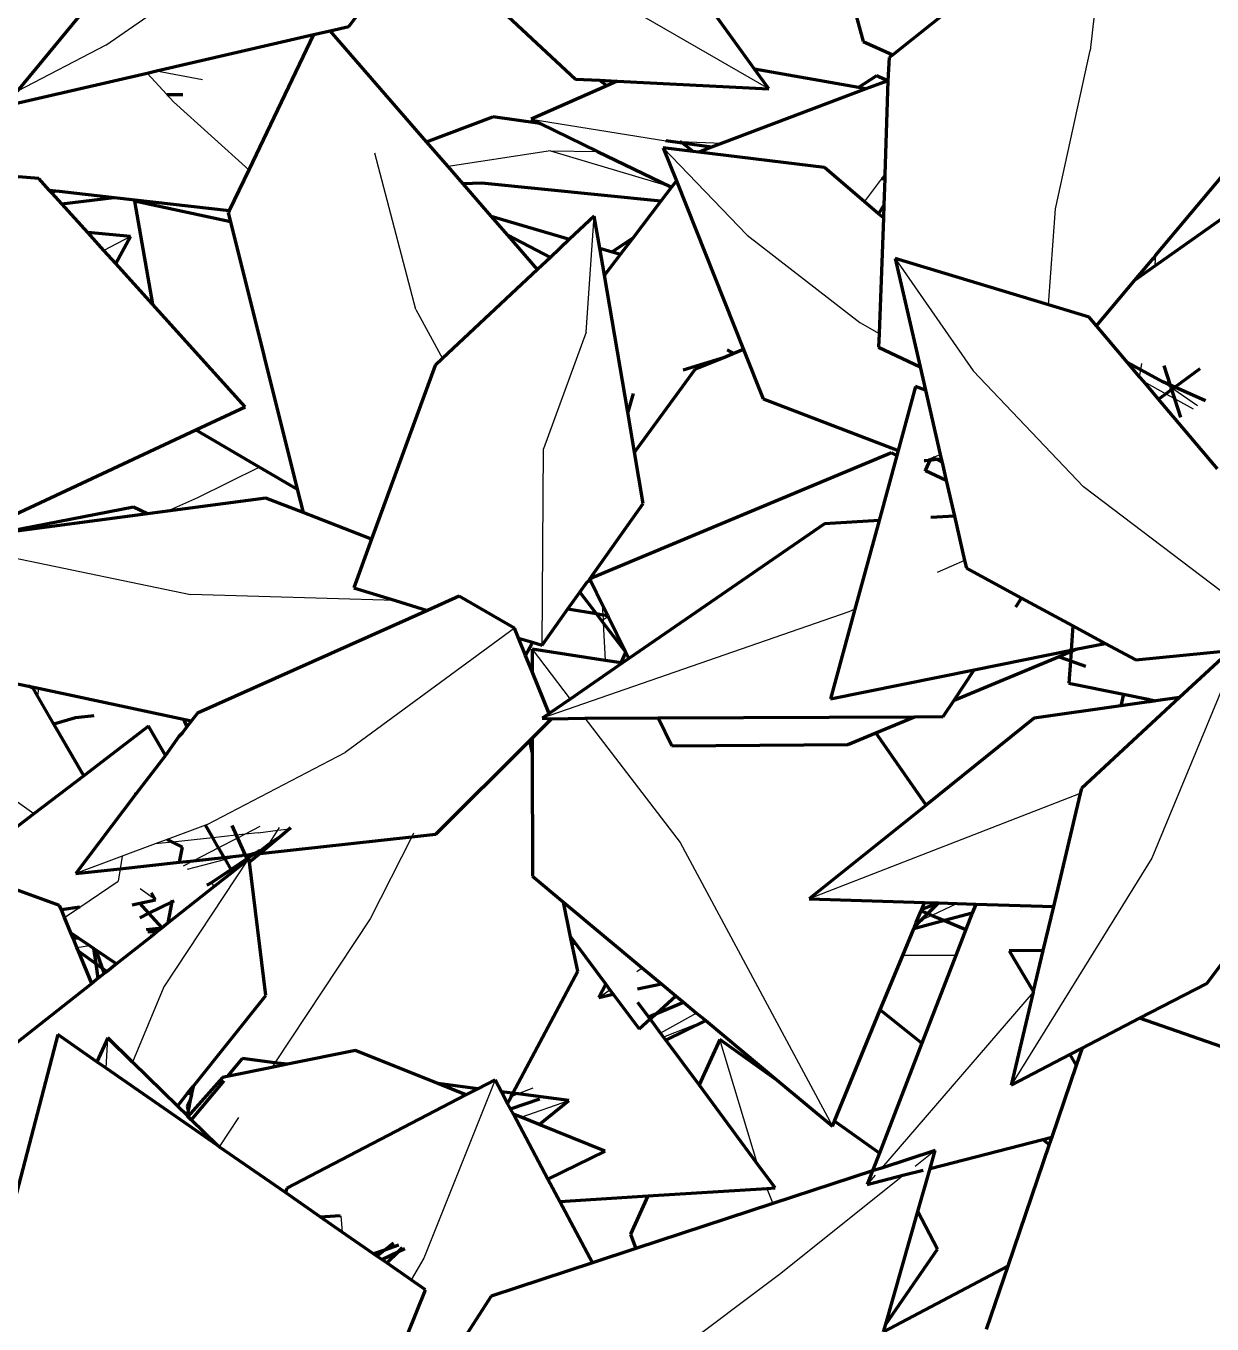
# Model space of a CAD drawing. Header units: millimetres. Extents: x 4307 to 31003, y 2809 to 20009.
# Drawn here: x 6958.9 to 7018.4, y 7961.8 to 8027 of the extents above; entities that cross this region are included whole.
import ezdxf

# ---------------------------------------------------------------- set-up
doc = ezdxf.new("R2010")
doc.units = ezdxf.units.MM
doc.layers.add('ProfileEdges', color=7, linetype='Continuous')

msp = doc.modelspace()

# ---------------------------------------------------------------- linework, layer by layer
for p, q in [((7013.211, 8034.162), (7012.251, 8025.732)), ((6962.856, 8026), (6969.477, 8030.595)), ((6996.128, 8023.809), (6989.418, 8027.67)), ((6962.856, 8026), (6958.427, 8023.693)), ((7010.515, 8017.777), (7012.251, 8025.732)), ((6964.935, 8024.6), (6965.923, 8023.521)), ((6965.408, 8024.709), (6967.705, 8024.282)), ((6965.923, 8023.521), (6966.253, 8023.16)), ((6970.029, 8019.749), (6966.253, 8023.16)), ((6984.208, 8022.281), (6990.959, 8021.205)), ((6990.959, 8021.205), (6991.674, 8021.172)), ((6991.674, 8021.172), (6993.778, 8021.073)), ((6978.422, 8012.724), (6976.365, 8020.578)), ((6985.165, 8020.689), (6980.04, 8019.903)), ((6985.165, 8020.689), (6987.532, 8020.67)), ((6985.165, 8020.689), (6991.171, 8018.907)), ((6995.035, 8016.467), (6990.83, 8020.855)), ((7000.924, 8018.142), (7001.781, 8019.277)), ((7001.781, 8019.277), (7001.952, 8019.504)), ((6960.515, 8018.668), (6960.17, 8018.563)), ((6986.954, 8011.6), (6987.371, 8017.423)), ((7010.155, 8012.965), (7010.515, 8017.777)), ((6964.095, 8016.401), (6962.763, 8015.695)), ((6995.035, 8016.467), (7000.69, 8012.08)), ((7002.463, 8015.296), (7006.383, 8009.654)), ((7015.511, 8014.924), (7015.525, 8015.273)), ((7015.525, 8015.273), (7015.532, 8015.444)), ((6978.422, 8012.724), (6979.757, 8010.272)), ((7000.69, 8012.08), (7001.657, 8011.536)), ((6986.954, 8011.6), (6984.821, 8005.743)), ((7014.787, 8009.707), (7014.835, 8010.014)), ((7006.383, 8009.654), (7011.92, 8003.839)), ((7014.731, 8009.353), (7014.787, 8009.707)), ((7014.935, 8009.112), (7016.049, 8008.5)), ((7016.296, 8008.821), (7015.902, 8009.095)), ((7016.391, 8008.755), (7016.296, 8008.821)), ((7017.635, 8007.892), (7016.391, 8008.755)), ((7016.049, 8008.5), (7016.475, 8008.266)), ((7016.475, 8008.266), (7017.419, 8007.748)), ((6984.746, 7995.885), (6984.821, 8005.743)), ((7004.351, 8005.302), (7004.725, 8005.455)), ((6970.57, 8004.82), (6967.458, 8003.28)), ((7003.929, 8005.128), (7003.954, 8005.146)), ((7003.98, 8005.149), (7004.229, 8005.252)), ((7004.229, 8005.252), (7004.351, 8005.302)), ((7022.322, 7995.914), (7011.92, 8003.839)), ((6967.458, 8003.28), (6965.963, 8002.611)), ((6958.171, 8000.277), (6967.114, 7998.429)), ((7005.948, 8000.137), (7004.581, 7999.53)), ((6987.104, 7999.11), (6987.175, 7999.133)), ((6987.104, 7999.11), (6987.208, 7999.065)), ((6977.399, 7998.118), (6967.114, 7998.429)), ((6987.768, 7997.927), (6987.796, 7997.413)), ((7000.447, 7997.693), (7000.139, 7997.555)), ((7000.139, 7997.555), (6984.758, 7992.214)), ((6987.796, 7997.413), (6987.809, 7997.166)), ((6987.809, 7997.166), (6988.062, 7997.329)), ((6987.809, 7997.166), (6987.818, 7997.011)), ((6987.818, 7997.011), (6987.919, 7995.123)), ((6983.364, 7996.733), (6974.872, 7990.502)), ((6984.228, 7995.956), (6984.144, 7996.068)), ((6984.248, 7995.684), (6986.164, 7993.182)), ((7019.886, 7996.167), (7015.342, 7985.188)), ((6959.475, 7993.721), (6959.431, 7993.343)), ((6986.899, 7992.223), (6991.675, 7985.986)), ((6967.949, 7986.89), (6974.872, 7990.502)), ((6959.256, 7987.42), (6957.257, 7988.834)), ((7011.749, 7988.442), (6998.143, 7983.144)), ((6967.861, 7986.857), (6965.932, 7986.134)), ((6967.949, 7986.89), (6967.861, 7986.857)), ((6970.59, 7986.777), (6969.851, 7986.397)), ((6970.503, 7986.467), (6971.486, 7986.591)), ((6971.048, 7985.9), (6971.486, 7986.591)), ((6971.486, 7986.591), (6971.578, 7986.735)), ((6971.486, 7986.591), (6972.072, 7986.664)), ((6965.342, 7985.907), (6963.687, 7985.293)), ((6965.932, 7986.134), (6965.342, 7985.907)), ((6966.204, 7986), (6965.342, 7985.907)), ((6968.228, 7986.22), (6966.204, 7986)), ((6969.4, 7986.348), (6968.228, 7986.22)), ((6969.467, 7986.199), (6968.521, 7985.712)), ((6969.851, 7986.397), (6969.4, 7986.348)), ((6969.851, 7986.397), (6969.467, 7986.199)), ((6970.503, 7986.467), (6969.851, 7986.397)), ((6970.918, 7985.695), (6971.048, 7985.9)), ((6978.212, 7986.268), (6976.119, 7982.144)), ((6978.303, 7986.448), (6978.212, 7986.268)), ((6991.675, 7985.986), (6999.314, 7971.746)), ((6963.687, 7985.293), (6961.348, 7984.416)), ((6963.687, 7985.293), (6963.586, 7984.662)), ((6968.521, 7985.712), (6967.268, 7985.066)), ((6969.697, 7985.333), (6968.861, 7985.12)), ((6970.517, 7985.542), (6969.853, 7985.35)), ((6970.642, 7985.574), (6970.819, 7985.612)), ((6963.586, 7984.662), (6963.486, 7984.038)), ((6969.972, 7985.088), (6965.772, 7978.735)), ((6967.268, 7985.066), (6966.739, 7984.794)), ((6968.861, 7985.12), (6966.942, 7984.632)), ((7015.342, 7985.188), (7008.28, 7973.803)), ((6961.564, 7982.733), (6963.486, 7984.038)), ((6968.305, 7983.77), (6968.177, 7983.965)), ((6965.358, 7983.103), (6964.578, 7983.654)), ((6960.793, 7982.208), (6961.564, 7982.733)), ((7005.574, 7982.915), (7004.309, 7982.324)), ((6976.119, 7982.144), (6971.344, 7974.929)), ((7003.772, 7982.074), (7003.524, 7981.958)), ((7004.309, 7982.324), (7003.772, 7982.074)), ((6965.078, 7981.322), (6965.246, 7981.351)), ((6961.411, 7980.705), (6962.042, 7980.811)), ((7005.513, 7980.314), (7002.843, 7980.307)), ((6989.499, 7979.501), (6989.778, 7979.69)), ((6965.772, 7978.735), (6964.196, 7974.962)), ((6987.589, 7978.203), (6988.156, 7978.588)), ((7009.387, 7978.475), (7001.78, 7969.642)), ((6992.501, 7977.422), (6990.697, 7976.41)), ((6992.961, 7977.038), (6990.845, 7976.21)), ((6962.875, 7974.656), (6962.964, 7976.172)), ((6995.565, 7969.841), (6993.674, 7976.09)), ((6971.344, 7974.929), (6971.183, 7974.685)), ((6982.391, 7974.073), (6978.813, 7965.119)), ((6984.286, 7973.643), (6983.556, 7973.357)), ((6983.556, 7973.357), (6983.197, 7973.217)), ((6983.696, 7972.187), (6986.097, 7973.03)), ((6969.521, 7972.173), (6968.554, 7970.712)), ((7004.475, 7970.526), (7003.465, 7969.722)), ((7002.924, 7969.291), (6996.659, 7964.3)), ((7001.468, 7969.279), (7001.069, 7968.813)), ((6996.034, 7968.619), (6996.332, 7967.853)), ((6974.659, 7967.237), (6974.727, 7966.426)), ((6978.813, 7965.119), (6978.175, 7964.032)), ((6996.659, 7964.3), (6989.831, 7959.174))]:
    msp.add_line(p, q)
at = {"layer": 'ProfileEdges', "lineweight": 211}
for p, q in [((7012.864, 8033.887), (7002.342, 8025.516)), ((6958.427, 8023.693), (6965.318, 8032.029)), ((6975.061, 8026.942), (6977.264, 8029.869)), ((6981.138, 8029.223), (6986.428, 8024.297)), ((6995.416, 8024.793), (6993.013, 8028.113)), ((7000.461, 8027.651), (7000.865, 8026.178)), ((6974.109, 8026.722), (6975.061, 8026.942)), ((6965.408, 8024.709), (6973.275, 8026.529)), ((6973.275, 8026.529), (6970.029, 8019.749)), ((6973.275, 8026.529), (6974.109, 8026.722)), ((6978.951, 8021.155), (6974.109, 8026.722)), ((7000.865, 8026.178), (7002.342, 8025.516)), ((7002.17, 8025.379), (7002.099, 8024.216)), ((7002.342, 8025.516), (7002.17, 8025.379)), ((6957.815, 8022.953), (6964.935, 8024.6)), ((6964.935, 8024.6), (6965.408, 8024.709)), ((6986.428, 8024.297), (6987.633, 8024.236)), ((7000.633, 8023.867), (6995.416, 8024.793)), ((6996.128, 8023.809), (6995.416, 8024.793)), ((7001.527, 8024.463), (7000.633, 8023.867)), ((7002.099, 8024.216), (7001.527, 8024.463)), ((6987.996, 8023.961), (6984.208, 8022.281)), ((6987.996, 8023.961), (6987.633, 8024.236)), ((6987.633, 8024.236), (6988.517, 8024.192)), ((6988.517, 8024.192), (6987.996, 8023.961)), ((6988.517, 8024.192), (6996.128, 8023.809)), ((7001.001, 8023.802), (6993.778, 8021.073)), ((7001.001, 8023.802), (7000.633, 8023.867)), ((7002.099, 8024.216), (7001.001, 8023.802)), ((7002.099, 8024.216), (7001.952, 8019.504)), ((7002.127, 8024.227), (7002.099, 8024.216)), ((6965.923, 8023.521), (6966.733, 8023.531)), ((6978.951, 8021.155), (6982.283, 8022.397)), ((6984.646, 8022.069), (6982.283, 8022.397)), ((6984.208, 8022.281), (6984.646, 8022.069)), ((6984.646, 8022.069), (6987.532, 8020.67)), ((6980.04, 8019.903), (6978.951, 8021.155)), ((6991.787, 8021.086), (6990.959, 8021.205)), ((6991.787, 8021.086), (6991.674, 8021.172)), ((6992.335, 8020.671), (6991.787, 8021.086)), ((6993.252, 8020.875), (6991.787, 8021.086)), ((6993.778, 8021.073), (6993.252, 8020.875)), ((6987.532, 8020.67), (6991.171, 8018.907)), ((6992.335, 8020.671), (6990.83, 8020.855)), ((6990.83, 8020.855), (6991.492, 8019.189)), ((6992.619, 8020.636), (6992.335, 8020.671)), ((6993.252, 8020.875), (6992.619, 8020.636)), ((6998.925, 8019.864), (6992.619, 8020.636)), ((7015.532, 8015.444), (7020.213, 8021.035)), ((6970.029, 8019.749), (6969.051, 8017.708)), ((6980.793, 8019.037), (6980.04, 8019.903)), ((7000.924, 8018.142), (6998.925, 8019.864)), ((6959.495, 8019.309), (6956.417, 8019.564)), ((6960.024, 8018.724), (6959.495, 8019.309)), ((6991.492, 8019.189), (6991.248, 8018.87)), ((6991.492, 8019.189), (6994.858, 8010.719)), ((7001.945, 8019.309), (7001.781, 8019.277)), ((7001.945, 8019.309), (7001.895, 8017.961)), ((7001.952, 8019.504), (7001.945, 8019.309)), ((6960.024, 8018.724), (6960.515, 8018.668)), ((6960.17, 8018.563), (6960.024, 8018.724)), ((6960.654, 8018.028), (6960.17, 8018.563)), ((6960.515, 8018.668), (6963.284, 8018.357)), ((6981.73, 8019.071), (6980.793, 8019.037)), ((6982.198, 8017.422), (6980.793, 8019.037)), ((6990.713, 8018.169), (6981.73, 8019.071)), ((6991.248, 8018.87), (6990.713, 8018.169)), ((6991.171, 8018.907), (6991.248, 8018.87)), ((7021.243, 8018.982), (7015.511, 8014.924)), ((6960.654, 8018.028), (6963.284, 8018.357)), ((6961.951, 8016.593), (6960.654, 8018.028)), ((6963.284, 8018.357), (6969.051, 8017.708)), ((6964.295, 8018.168), (6965.207, 8012.992)), ((6969.111, 8017.132), (6964.295, 8018.168)), ((6990.713, 8018.169), (6989.303, 8016.32)), ((7001.637, 8017.527), (7000.924, 8018.142)), ((7001.895, 8017.961), (7001.637, 8017.527)), ((7001.895, 8017.961), (7001.872, 8017.325)), ((6969.051, 8017.708), (6968.996, 8017.592)), ((6968.996, 8017.592), (6969.111, 8017.132)), ((6969.111, 8017.132), (6972.464, 8003.711)), ((6982.198, 8017.422), (6986.133, 8016.26)), ((6983.027, 8016.469), (6982.198, 8017.422)), ((6987.371, 8017.423), (6986.133, 8016.26)), ((6987.645, 8015.814), (6987.371, 8017.423)), ((7001.872, 8017.325), (7001.637, 8017.527)), ((7001.872, 8017.325), (7001.657, 8011.536)), ((6964.095, 8016.401), (6961.951, 8016.593)), ((6962.763, 8015.695), (6961.951, 8016.593)), ((6963.357, 8015.038), (6964.095, 8016.401)), ((6985.164, 8015.35), (6983.027, 8016.469)), ((6984.524, 8014.748), (6983.027, 8016.469)), ((6986.133, 8016.26), (6985.164, 8015.35)), ((6989.303, 8016.32), (6988.267, 8015.63)), ((6989.303, 8016.32), (6988.683, 8015.507)), ((6963.357, 8015.038), (6962.763, 8015.695)), ((6985.164, 8015.35), (6984.524, 8014.748)), ((6987.645, 8015.814), (6988.267, 8015.63)), ((6987.876, 8014.45), (6987.645, 8015.814)), ((6988.683, 8015.507), (6987.876, 8014.45)), ((6988.267, 8015.63), (6988.683, 8015.507)), ((7010.155, 8012.965), (7002.463, 8015.296)), ((7002.463, 8015.296), (7003.716, 8009.848)), ((7014.493, 8014.203), (7015.421, 8015.312)), ((7015.421, 8015.312), (7015.532, 8015.444)), ((7015.421, 8015.312), (7015.525, 8015.273)), ((6965.207, 8012.992), (6963.357, 8015.038)), ((6984.524, 8014.748), (6979.757, 8010.272)), ((7015.511, 8014.924), (7014.493, 8014.203)), ((6989.044, 8007.577), (6987.876, 8014.45)), ((7012.571, 8011.907), (7014.493, 8014.203)), ((6969.856, 8007.852), (6965.207, 8012.992)), ((7012.2, 8012.345), (7010.155, 8012.965)), ((7012.571, 8011.907), (7012.2, 8012.345)), ((7001.657, 8011.536), (7001.632, 8010.849)), ((7014.124, 8010.072), (7012.571, 8011.907)), ((6994.378, 8010.525), (6994.038, 8010.703)), ((6994.858, 8010.719), (6994.378, 8010.525)), ((6994.858, 8010.719), (6995.841, 8008.248)), ((7001.632, 8010.849), (7003.716, 8009.848)), ((6979.757, 8010.272), (6979.381, 8009.919)), ((6993.896, 8010.329), (6991.837, 8009.682)), ((6993.896, 8010.329), (6992.427, 8009.733)), ((6994.378, 8010.525), (6993.896, 8010.329)), ((7014.124, 8010.072), (7014.787, 8009.707)), ((7014.731, 8009.353), (7014.124, 8010.072)), ((6979.381, 8009.919), (6976.197, 8001.199)), ((6992.427, 8009.733), (6989.385, 8005.569)), ((7003.716, 8009.848), (7003.983, 8008.686)), ((7014.935, 8009.112), (7014.731, 8009.353)), ((7014.787, 8009.707), (7015.902, 8009.095)), ((7015.94, 8009.926), (7016.259, 8008.938)), ((7016.496, 8008.833), (7017.764, 8009.779)), ((7003.493, 8008.866), (7002.618, 8005.657)), ((7003.983, 8008.686), (7003.493, 8008.866)), ((7003.983, 8008.686), (7004.725, 8005.455)), ((7015.684, 8008.227), (7014.935, 8009.112)), ((7016.259, 8008.938), (7015.902, 8009.095)), ((7016.049, 8008.5), (7016.332, 8008.711)), ((7016.496, 8008.833), (7016.259, 8008.938)), ((7016.259, 8008.938), (7016.296, 8008.821)), ((7016.296, 8008.821), (7016.332, 8008.711)), ((7016.332, 8008.711), (7016.391, 8008.755)), ((7016.332, 8008.711), (7016.475, 8008.266)), ((7016.391, 8008.755), (7016.496, 8008.833)), ((7018.031, 8008.156), (7016.496, 8008.833)), ((6989.324, 8008.516), (6989.044, 8007.577)), ((6995.841, 8008.248), (7002.618, 8005.657)), ((7015.684, 8008.227), (7016.049, 8008.5)), ((7018.636, 8004.737), (7015.684, 8008.227)), ((7016.475, 8008.266), (7016.78, 8007.322)), ((6967.373, 8006.692), (6969.856, 8007.852)), ((6989.385, 8005.569), (6989.044, 8007.577)), ((6955.759, 8001.267), (6967.373, 8006.692)), ((6967.373, 8006.692), (6970.57, 8004.82)), ((7002.281, 8005.544), (6987.138, 7999.207)), ((6989.822, 8002.993), (6989.385, 8005.569)), ((7002.55, 8005.407), (7001.658, 8002.134)), ((7002.55, 8005.407), (7002.281, 8005.544)), ((7002.618, 8005.657), (7002.55, 8005.407)), ((7004.725, 8005.455), (7004.775, 8005.242)), ((6970.57, 8004.82), (6972.464, 8003.711)), ((7003.925, 8005.157), (7003.954, 8005.146)), ((7003.954, 8005.146), (7003.98, 8005.149)), ((7003.98, 8005.149), (7004.199, 8005.175)), ((7004.199, 8005.175), (7003.981, 8004.682)), ((7004.229, 8005.252), (7004.199, 8005.175)), ((7004.199, 8005.175), (7004.522, 8005.212)), ((7004.522, 8005.212), (7004.351, 8005.302)), ((7004.522, 8005.212), (7004.775, 8005.242)), ((7004.817, 8005.058), (7004.522, 8005.212)), ((7004.775, 8005.242), (7004.817, 8005.058)), ((7004.817, 8005.058), (7005.025, 8004.153)), ((7003.987, 8004.63), (7003.981, 8004.682)), ((7005.025, 8004.153), (7003.987, 8004.63)), ((7005.025, 8004.153), (7005.438, 8002.354)), ((6972.464, 8003.711), (6972.761, 8002.536)), ((6964.257, 8002.804), (6957.357, 8001.477)), ((6964.96, 8002.479), (6964.257, 8002.804)), ((6970.896, 8003.261), (6965.963, 8002.611)), ((6972.761, 8002.536), (6970.896, 8003.261)), ((6987.138, 7999.207), (6989.822, 8002.993)), ((6964.96, 8002.479), (6957.357, 8001.477)), ((6965.963, 8002.611), (6964.96, 8002.479)), ((6976.197, 8001.199), (6972.761, 8002.536)), ((7005.438, 8002.354), (7004.26, 8002.285)), ((7005.438, 8002.354), (7005.948, 8000.137)), ((6998.922, 8001.974), (6989.106, 7995.21)), ((7001.658, 8002.134), (6998.922, 8001.974)), ((7001.658, 8002.134), (7000.447, 7997.693)), ((6976.197, 8001.199), (6975.304, 7998.755)), ((7005.948, 8000.137), (7006.037, 7999.748)), ((7006.037, 7999.748), (7008.81, 7998.247)), ((6986.644, 7998.542), (6987.032, 7999.086)), ((6987.032, 7999.086), (6987.104, 7999.11)), ((6987.104, 7999.11), (6987.138, 7999.207)), ((6987.138, 7999.207), (6987.175, 7999.133)), ((6987.175, 7999.133), (6987.208, 7999.065)), ((6987.208, 7999.065), (6987.768, 7997.927)), ((6975.304, 7998.755), (6977.399, 7998.118)), ((6980.594, 7998.346), (6978.997, 7997.632)), ((6983.364, 7996.733), (6980.594, 7998.346)), ((6986.045, 7997.703), (6986.644, 7998.542)), ((6986.644, 7998.542), (6987.468, 7997.468)), ((7008.516, 7997.802), (7008.81, 7998.247)), ((7008.81, 7998.247), (7011.379, 7996.856)), ((6978.997, 7997.632), (6967.458, 7992.475)), ((6977.399, 7998.118), (6978.997, 7997.632)), ((6984.746, 7995.885), (6986.045, 7997.703)), ((6986.045, 7997.703), (6987.468, 7997.468)), ((6987.768, 7997.927), (6988.041, 7997.373)), ((7000.447, 7997.693), (6999.22, 7993.189)), ((6987.468, 7997.468), (6987.818, 7997.011)), ((6987.468, 7997.468), (6987.796, 7997.413)), ((6987.796, 7997.413), (6988.041, 7997.373)), ((6987.818, 7997.011), (6988.938, 7995.55)), ((6988.041, 7997.373), (6988.062, 7997.329)), ((6988.062, 7997.329), (6988.938, 7995.55)), ((6983.564, 7996.244), (6983.364, 7996.733)), ((7011.379, 7996.856), (7011.294, 7995.629)), ((7011.379, 7996.856), (7013.007, 7995.975)), ((6983.564, 7996.244), (6984.144, 7996.068)), ((6983.921, 7995.372), (6983.564, 7996.244)), ((6984.228, 7995.956), (6983.921, 7995.372)), ((6984.144, 7996.068), (6984.267, 7996.031)), ((6984.267, 7996.031), (6984.228, 7995.956)), ((6984.248, 7995.684), (6984.25, 7994.568)), ((6987.919, 7995.123), (6984.248, 7995.684)), ((6984.267, 7996.031), (6984.746, 7995.885)), ((7006.432, 7994.646), (7011.294, 7995.629)), ((7011.291, 7995.575), (7011.537, 7995.678)), ((7011.294, 7995.629), (7011.291, 7995.575)), ((7011.294, 7995.629), (7011.537, 7995.678)), ((7011.537, 7995.678), (7013.007, 7995.975)), ((7013.007, 7995.975), (7014.54, 7995.145)), ((6984.25, 7994.568), (6983.921, 7995.372)), ((6988.788, 7994.991), (6986.164, 7993.182)), ((6988.724, 7995), (6987.919, 7995.123)), ((6988.724, 7995), (6988.954, 7995.518)), ((6988.788, 7994.991), (6988.724, 7995)), ((6989.106, 7995.21), (6988.788, 7994.991)), ((6988.938, 7995.55), (6988.954, 7995.518)), ((6988.954, 7995.518), (6989.106, 7995.21)), ((7005.427, 7993.126), (7010.686, 7995.323)), ((7010.686, 7995.323), (7011.291, 7995.575)), ((7010.686, 7995.323), (7010.692, 7995.296)), ((7010.692, 7995.296), (7011.258, 7995.096)), ((7011.258, 7995.096), (7011.181, 7993.982)), ((7011.291, 7995.575), (7011.258, 7995.096)), ((7011.258, 7995.096), (7012.008, 7994.83)), ((7014.54, 7995.145), (7019.288, 7995.614)), ((7019.288, 7995.614), (7016.739, 7993.256)), ((6985.113, 7992.458), (6984.25, 7994.568)), ((6999.22, 7993.189), (7006.432, 7994.646)), ((7005.427, 7993.126), (7006.432, 7994.646)), ((6957.779, 7994.084), (6958.977, 7993.828)), ((6959.21, 7993.725), (6958.977, 7993.828)), ((6958.977, 7993.828), (6959.475, 7993.721)), ((6959.431, 7993.343), (6959.21, 7993.725)), ((6959.475, 7993.721), (6966.756, 7992.167)), ((7011.181, 7993.982), (7013.929, 7993.418)), ((6960.252, 7991.925), (6959.431, 7993.343)), ((6986.164, 7993.182), (6985.113, 7992.458)), ((7004.88, 7992.297), (7005.427, 7993.126)), ((7016.739, 7993.256), (7011.809, 7988.695)), ((7013.929, 7993.418), (7013.787, 7992.838)), ((7013.929, 7993.418), (7015.157, 7993.167)), ((7015.071, 7993.02), (7015.157, 7993.167)), ((7015.246, 7993.045), (7015.071, 7993.02)), ((7015.157, 7993.167), (7015.214, 7993.155)), ((7015.214, 7993.155), (7015.246, 7993.045)), ((7015.214, 7993.155), (7015.545, 7993.087)), ((7015.545, 7993.087), (7015.246, 7993.045)), ((7016.739, 7993.256), (7015.545, 7993.087)), ((6967.458, 7992.475), (6967.159, 7992.081)), ((6985.113, 7992.458), (6984.758, 7992.214)), ((7013.787, 7992.838), (7009.438, 7992.223)), ((7015.071, 7993.02), (7013.787, 7992.838)), ((6961.34, 7992.229), (6960.252, 7991.925)), ((6961.752, 7989.333), (6960.252, 7991.925)), ((6962.253, 7992.33), (6961.34, 7992.229)), ((6965.001, 7991.823), (6961.752, 7989.333)), ((6965.849, 7990.352), (6965.001, 7991.823)), ((6966.932, 7991.78), (6966.69, 7991.462)), ((6966.756, 7992.167), (6966.932, 7991.78)), ((6966.756, 7992.167), (6967.159, 7992.081)), ((6967.159, 7992.081), (6966.932, 7991.78)), ((6984.254, 7991.213), (6985.226, 7992.181)), ((6984.758, 7992.214), (6985.226, 7992.181)), ((6985.226, 7992.181), (6985.212, 7992.216)), ((6985.226, 7992.181), (6986.899, 7992.223)), ((6986.899, 7992.223), (6990.568, 7992.238)), ((6990.568, 7992.238), (7003.428, 7992.291)), ((6990.568, 7992.238), (6991.259, 7990.834)), ((7001.494, 7991.484), (7003.428, 7992.291)), ((7003.428, 7992.291), (7004.88, 7992.297)), ((7009.438, 7992.223), (7004.013, 7987.862)), ((6966.518, 7991.305), (6965.849, 7990.352)), ((6966.69, 7991.462), (6966.518, 7991.305)), ((6979.418, 7986.401), (6984.133, 7991.093)), ((6984.133, 7991.093), (6984.254, 7991.213)), ((6984.255, 7990.507), (6984.133, 7991.093)), ((6984.254, 7991.213), (6984.255, 7990.507)), ((7000.091, 7990.898), (7001.494, 7991.484)), ((7004.013, 7987.862), (7001.494, 7991.484)), ((6984.255, 7990.507), (6984.263, 7984.285)), ((6991.259, 7990.834), (7000.091, 7990.898)), ((6965.849, 7990.352), (6964.357, 7988.384)), ((6961.752, 7989.333), (6959.256, 7987.42)), ((7011.809, 7988.695), (7011.749, 7988.442)), ((6964.357, 7988.384), (6961.348, 7984.416)), ((6964.265, 7988.415), (6964.357, 7988.384)), ((7004.013, 7987.862), (6998.143, 7983.144)), ((7011.749, 7988.442), (7010.404, 7982.766)), ((6959.256, 7987.42), (6956.529, 7985.33)), ((6968.228, 7986.22), (6967.861, 7986.857)), ((6969.177, 7986.838), (6969.4, 7986.348)), ((6972.072, 7986.664), (6971.624, 7986.288)), ((6972.128, 7986.712), (6972.072, 7986.664)), ((6966.204, 7986), (6965.932, 7986.134)), ((6966.707, 7985.752), (6966.204, 7986)), ((6968.521, 7985.712), (6968.228, 7986.22)), ((6969.4, 7986.348), (6969.467, 7986.199)), ((6969.467, 7986.199), (6969.853, 7985.35)), ((6970.606, 7985.433), (6978.212, 7986.268)), ((6971.048, 7985.9), (6970.642, 7985.574)), ((6971.624, 7986.288), (6970.918, 7985.695)), ((6971.624, 7986.288), (6971.048, 7985.9)), ((6978.212, 7986.268), (6979.418, 7986.401)), ((6966.564, 7984.989), (6966.707, 7985.752)), ((6967.268, 7985.066), (6968.796, 7985.234)), ((6968.796, 7985.234), (6968.521, 7985.712)), ((6968.796, 7985.234), (6969.697, 7985.333)), ((6968.861, 7985.12), (6968.796, 7985.234)), ((6969.853, 7985.35), (6969.697, 7985.333)), ((6969.853, 7985.35), (6970.306, 7985.4)), ((6969.853, 7985.35), (6969.942, 7985.154)), ((6970.306, 7985.4), (6969.942, 7985.154)), ((6970.606, 7985.433), (6970.074, 7984.986)), ((6970.517, 7985.542), (6970.306, 7985.4)), ((6970.306, 7985.4), (6970.606, 7985.433)), ((6970.642, 7985.574), (6970.517, 7985.542)), ((6970.819, 7985.612), (6970.606, 7985.433)), ((6970.918, 7985.695), (6970.819, 7985.612)), ((6961.348, 7984.416), (6963.586, 7984.662)), ((6963.586, 7984.662), (6966.564, 7984.989)), ((6966.555, 7984.94), (6966.564, 7984.989)), ((6966.564, 7984.989), (6967.268, 7985.066)), ((6969.149, 7984.62), (6968.177, 7983.965)), ((6969.149, 7984.62), (6968.861, 7985.12)), ((6969.942, 7985.154), (6969.149, 7984.62)), ((6969.222, 7984.495), (6969.149, 7984.62)), ((6969.972, 7985.088), (6969.222, 7984.495)), ((6969.942, 7985.154), (6969.972, 7985.088)), ((6970.054, 7985.153), (6969.972, 7985.088)), ((6970.074, 7984.986), (6970.054, 7985.153)), ((6970.892, 7978.297), (6970.074, 7984.986)), ((6960.544, 7982.813), (6956.325, 7984.344)), ((6968.177, 7983.965), (6967.93, 7983.845)), ((6969.222, 7984.495), (6968.305, 7983.77)), ((6984.263, 7984.285), (6985.818, 7982.99)), ((6965.358, 7983.103), (6965.156, 7983.451)), ((6968.305, 7983.77), (6965.993, 7981.942)), ((6960.635, 7982.592), (6960.544, 7982.813)), ((6961.564, 7982.733), (6960.635, 7982.592)), ((6964.182, 7982.85), (6964.56, 7982.931)), ((6964.56, 7982.931), (6965.358, 7983.103)), ((6965.02, 7982.431), (6964.56, 7982.931)), ((6966.192, 7983), (6965.02, 7982.431)), ((6965.993, 7981.942), (6966.192, 7983)), ((6966.192, 7983), (6966.207, 7983.081)), ((6966.295, 7983.05), (6966.192, 7983)), ((6986.182, 7981.242), (6985.818, 7982.99)), ((6985.818, 7982.99), (6989.778, 7979.69)), ((6998.143, 7983.144), (7003.94, 7982.966)), ((7003.768, 7982.549), (7003.806, 7982.641)), ((7003.806, 7982.641), (7003.94, 7982.966)), ((7003.806, 7982.641), (7004.632, 7982.944)), ((7003.94, 7982.966), (7004.632, 7982.944)), ((7004.104, 7982.41), (7004.632, 7982.944)), ((7004.632, 7982.944), (7005.574, 7982.915)), ((7005.574, 7982.915), (7006.508, 7982.886)), ((7006.508, 7982.886), (7006.331, 7982.431)), ((7006.508, 7982.886), (7010.404, 7982.766)), ((7010.404, 7982.766), (7009.881, 7980.558)), ((6960.793, 7982.208), (6960.635, 7982.592)), ((6961.107, 7981.443), (6960.793, 7982.208)), ((6965.02, 7982.431), (6964.559, 7982.207)), ((6965.69, 7981.702), (6965.02, 7982.431)), ((7004.942, 7982.061), (7003.397, 7981.65)), ((7003.429, 7981.726), (7003.772, 7982.074)), ((7003.429, 7981.726), (7003.524, 7981.958)), ((7003.524, 7981.958), (7003.768, 7982.549)), ((7003.768, 7982.549), (7004.104, 7982.41)), ((7003.772, 7982.074), (7004.104, 7982.41)), ((7004.104, 7982.41), (7004.309, 7982.324)), ((7004.309, 7982.324), (7004.942, 7982.061)), ((7006.331, 7982.431), (7004.942, 7982.061)), ((7004.942, 7982.061), (7006.016, 7981.615)), ((7006.331, 7982.431), (7006.016, 7981.615)), ((6961.107, 7981.443), (6961.467, 7981.2)), ((6961.22, 7981.171), (6961.107, 7981.443)), ((6965.246, 7981.351), (6963.401, 7979.892)), ((6964.91, 7981.609), (6965.69, 7981.702)), ((6965.423, 7981.491), (6964.975, 7981.498)), ((6965.423, 7981.491), (6965.246, 7981.351)), ((6965.69, 7981.702), (6965.423, 7981.491)), ((6965.993, 7981.942), (6965.69, 7981.702)), ((7002.843, 7980.307), (7003.397, 7981.65)), ((7003.397, 7981.65), (7003.429, 7981.726)), ((7006.016, 7981.615), (7005.513, 7980.314)), ((6961.22, 7981.171), (6961.467, 7981.2)), ((6961.411, 7980.705), (6961.22, 7981.171)), ((6961.487, 7980.52), (6961.411, 7980.705)), ((6961.467, 7981.2), (6962.042, 7980.811)), ((6962.042, 7980.811), (6962.258, 7980.665)), ((6962.373, 7979.896), (6962.258, 7980.665)), ((6962.258, 7980.665), (6962.356, 7980.598)), ((6986.245, 7980.935), (6986.182, 7981.242)), ((6986.182, 7981.242), (6986.441, 7980.892)), ((6986.441, 7980.892), (6986.245, 7980.935)), ((6986.54, 7979.518), (6986.245, 7980.935)), ((6986.441, 7980.892), (6987.952, 7978.861)), ((7018.098, 7978.907), (7019.423, 7980.652)), ((6962.152, 7978.904), (6961.487, 7980.52)), ((6961.487, 7980.52), (6962.373, 7979.896)), ((6962.356, 7980.598), (6962.68, 7979.68)), ((6962.356, 7980.598), (6963.401, 7979.892)), ((7001.716, 7977.573), (7002.843, 7980.307)), ((7005.513, 7980.314), (7003.81, 7975.906)), ((7009.881, 7980.558), (7008.18, 7980.542)), ((7008.18, 7980.542), (7009.397, 7978.516)), ((7009.881, 7980.558), (7009.397, 7978.516)), ((6962.482, 7979.165), (6962.373, 7979.896)), ((6962.373, 7979.896), (6962.68, 7979.68)), ((6962.779, 7979.399), (6962.482, 7979.165)), ((6962.68, 7979.68), (6962.92, 7979.511)), ((6962.68, 7979.68), (6962.779, 7979.399)), ((6962.92, 7979.511), (6962.779, 7979.399)), ((6963.401, 7979.892), (6962.92, 7979.511)), ((6983.29, 7973.392), (6986.54, 7979.518)), ((6989.778, 7979.69), (6990.734, 7978.894)), ((6962.152, 7978.904), (6957.816, 7975.474)), ((6962.482, 7979.165), (6962.152, 7978.904)), ((6987.952, 7978.861), (6987.589, 7978.203)), ((6987.952, 7978.861), (6988.156, 7978.588)), ((6989.534, 7978.63), (6990.734, 7978.894)), ((6990.734, 7978.894), (6991.468, 7978.282)), ((7014.73, 7977.156), (7018.098, 7978.907)), ((6967.24, 7973.732), (6970.892, 7978.297)), ((6987.589, 7978.203), (6988.322, 7978.364)), ((6988.156, 7978.588), (6988.322, 7978.364)), ((6988.322, 7978.364), (6989.613, 7976.629)), ((6990.483, 7977.404), (6991.468, 7978.282)), ((6991.468, 7978.282), (6991.846, 7977.967)), ((7009.387, 7978.475), (7008.28, 7973.803)), ((7009.397, 7978.516), (7009.387, 7978.475)), ((6990.082, 7977.238), (6989.561, 7977.942)), ((6990.082, 7977.238), (6990.483, 7977.404)), ((6990.168, 7977.123), (6990.483, 7977.404)), ((6990.483, 7977.404), (6991.846, 7977.967)), ((6991.846, 7977.967), (6992.501, 7977.422)), ((6992.501, 7977.422), (6992.961, 7977.038)), ((6999.416, 7971.993), (7001.716, 7977.573)), ((7001.716, 7977.573), (7003.81, 7975.906)), ((6989.613, 7976.629), (6990.168, 7977.123)), ((6990.168, 7977.123), (6990.082, 7977.238)), ((6990.697, 7976.41), (6990.168, 7977.123)), ((6990.952, 7976.066), (6992.961, 7977.038)), ((6992.961, 7977.038), (6996.641, 7973.973)), ((7011.841, 7975.654), (7014.73, 7977.156)), ((7026.483, 7973.061), (7014.73, 7977.156)), ((6960.45, 7976.339), (6957.975, 7966.835)), ((6962.417, 7974.974), (6960.45, 7976.339)), ((6962.964, 7976.172), (6962.417, 7974.974)), ((6964.196, 7974.962), (6962.964, 7976.172)), ((6990.845, 7976.21), (6990.697, 7976.41)), ((6990.952, 7976.066), (6990.845, 7976.21)), ((6993.674, 7976.09), (6992.624, 7973.809)), ((6996.641, 7973.973), (6993.674, 7976.09)), ((6975.388, 7975.547), (6971.975, 7974.847)), ((6979.519, 7973.877), (6975.388, 7975.547)), ((6992.624, 7973.809), (6990.952, 7976.066)), ((7003.81, 7975.906), (7001.675, 7970.381)), ((7011.222, 7975.332), (7011.841, 7975.654)), ((7011.841, 7975.654), (7011.544, 7974.782)), ((6962.875, 7974.656), (6962.417, 7974.974)), ((6966.451, 7972.746), (6964.196, 7974.962)), ((6969.709, 7975.139), (6968.951, 7974.228)), ((6971.344, 7974.929), (6969.709, 7975.139)), ((6971.975, 7974.847), (6971.183, 7974.685)), ((6971.975, 7974.847), (6971.344, 7974.929)), ((7008.28, 7973.803), (7011.222, 7975.332)), ((7011.544, 7974.782), (7010.322, 7971.195)), ((7011.222, 7975.332), (7011.544, 7974.782)), ((6968.443, 7970.79), (6962.875, 7974.656)), ((6968.716, 7974.18), (6966.983, 7972.224)), ((6968.951, 7974.228), (6968.716, 7974.18)), ((6971.183, 7974.685), (6968.951, 7974.228)), ((6966.982, 7973.41), (6967.24, 7973.732)), ((6968.779, 7974.021), (6967.149, 7972.061)), ((6967.24, 7973.732), (6967.164, 7973.373)), ((6981.521, 7973.619), (6979.519, 7973.877)), ((6980.924, 7973.308), (6979.519, 7973.877)), ((6981.521, 7973.619), (6980.924, 7973.308)), ((6982.391, 7974.073), (6981.521, 7973.619)), ((6982.714, 7973.466), (6982.391, 7974.073)), ((6995.565, 7969.841), (6992.624, 7973.809)), ((6996.641, 7973.973), (6999.314, 7971.746)), ((6966.451, 7972.746), (6966.982, 7973.41)), ((6967.096, 7973.046), (6966.937, 7972.739)), ((6967.155, 7973.329), (6966.982, 7973.41)), ((6966.982, 7973.41), (6967.164, 7973.373)), ((6967.096, 7973.046), (6966.989, 7972.535)), ((6967.155, 7973.329), (6967.096, 7973.046)), ((6967.164, 7973.373), (6967.155, 7973.329)), ((6980.924, 7973.308), (6971.936, 7968.625)), ((6983.29, 7973.392), (6982.714, 7973.466)), ((6983.022, 7972.887), (6982.714, 7973.466)), ((6983.022, 7972.887), (6983.197, 7973.217)), ((6983.17, 7972.608), (6983.022, 7972.887)), ((6983.17, 7972.608), (6984.642, 7973.117)), ((6983.197, 7973.217), (6983.29, 7973.392)), ((6983.556, 7973.357), (6983.29, 7973.392)), ((6986.097, 7973.03), (6983.556, 7973.357)), ((6984.605, 7971.82), (6986.097, 7973.03)), ((6966.934, 7972.272), (6966.451, 7972.746)), ((6966.989, 7972.535), (6966.934, 7972.272)), ((6966.983, 7972.224), (6966.934, 7972.272)), ((6966.937, 7972.739), (6966.989, 7972.535)), ((6967.149, 7972.061), (6966.983, 7972.224)), ((6983.311, 7972.343), (6983.17, 7972.608)), ((6983.696, 7972.187), (6983.311, 7972.343)), ((6985.043, 7969.088), (6983.311, 7972.343)), ((6984.605, 7971.82), (6983.696, 7972.187)), ((6968.443, 7970.79), (6967.149, 7972.061)), ((6987.917, 7970.48), (6984.605, 7971.82)), ((6999.314, 7971.746), (6999.416, 7971.993)), ((7001.675, 7970.381), (6999.416, 7971.993)), ((7004.218, 7969.624), (7009.87, 7971.079)), ((7009.87, 7971.079), (7010.322, 7971.195)), ((7009.87, 7971.079), (7010.194, 7970.821)), ((7010.322, 7971.195), (7010.194, 7970.821)), ((6968.554, 7970.712), (6968.443, 7970.79)), ((6971.869, 7968.411), (6968.554, 7970.712)), ((6985.043, 7969.088), (6987.917, 7970.48)), ((7001.675, 7970.381), (7001.331, 7969.493)), ((7004.475, 7970.526), (7001.78, 7969.642)), ((7004.218, 7969.624), (7004.475, 7970.526)), ((7010.194, 7970.821), (7008.116, 7964.721)), ((6996.45, 7968.646), (6995.565, 7969.841)), ((7001.78, 7969.642), (7001.331, 7969.493)), ((7003.605, 7967.465), (7004.218, 7969.624)), ((6985.643, 7967.959), (6985.043, 7969.088)), ((7001.331, 7969.493), (6996.332, 7967.853)), ((7001.331, 7969.493), (7001.069, 7968.813)), ((7001.069, 7968.813), (7002.924, 7969.291)), ((7002.924, 7969.291), (7003.87, 7969.534)), ((6971.936, 7968.625), (6971.869, 7968.411)), ((6973.619, 7967.196), (6971.869, 7968.411)), ((6990.062, 7968.24), (6996.034, 7968.619)), ((6996.034, 7968.619), (6996.45, 7968.646)), ((6985.643, 7967.959), (6990.062, 7968.24)), ((6987.28, 7964.882), (6985.643, 7967.959)), ((6990.062, 7968.24), (6989.178, 7966.319)), ((6996.332, 7967.853), (6989.461, 7965.598)), ((6973.619, 7967.196), (6974.616, 7967.259)), ((6974.727, 7966.426), (6973.619, 7967.196)), ((7001.999, 7961.811), (7003.605, 7967.465)), ((7004.582, 7965.563), (7003.605, 7967.465)), ((6976.295, 7965.337), (6974.727, 7966.426)), ((6989.178, 7966.319), (6989.461, 7965.598)), ((6976.842, 7965.524), (6977.296, 7965.893)), ((6977.545, 7965.766), (6976.842, 7965.524)), ((6977.548, 7965.457), (6977.752, 7965.66)), ((6976.842, 7965.524), (6976.295, 7965.337)), ((6976.465, 7965.219), (6976.295, 7965.337)), ((6976.465, 7965.219), (6976.842, 7965.524)), ((6976.708, 7965.05), (6976.465, 7965.219)), ((6976.708, 7965.05), (6977.548, 7965.457)), ((6976.962, 7964.874), (6976.708, 7965.05)), ((6976.962, 7964.874), (6977.548, 7965.457)), ((6977.548, 7965.457), (6977.857, 7965.607)), ((6989.461, 7965.598), (6987.28, 7964.882)), ((7001.999, 7961.811), (7004.582, 7965.563)), ((6978.175, 7964.032), (6976.962, 7964.874)), ((6987.28, 7964.882), (6982.19, 7963.211)), ((7008.116, 7964.721), (7001.887, 7961.415)), ((7008.116, 7964.721), (7007.03, 7961.532)), ((6978.901, 7963.528), (6978.175, 7964.032)), ((6974.774, 7953.337), (6978.901, 7963.528)), ((6982.19, 7963.211), (6975.822, 7953.317)), ((7001.887, 7961.415), (7001.999, 7961.811))]:
    msp.add_line(p, q, dxfattribs=at)

doc.saveas('drawing.dxf')
